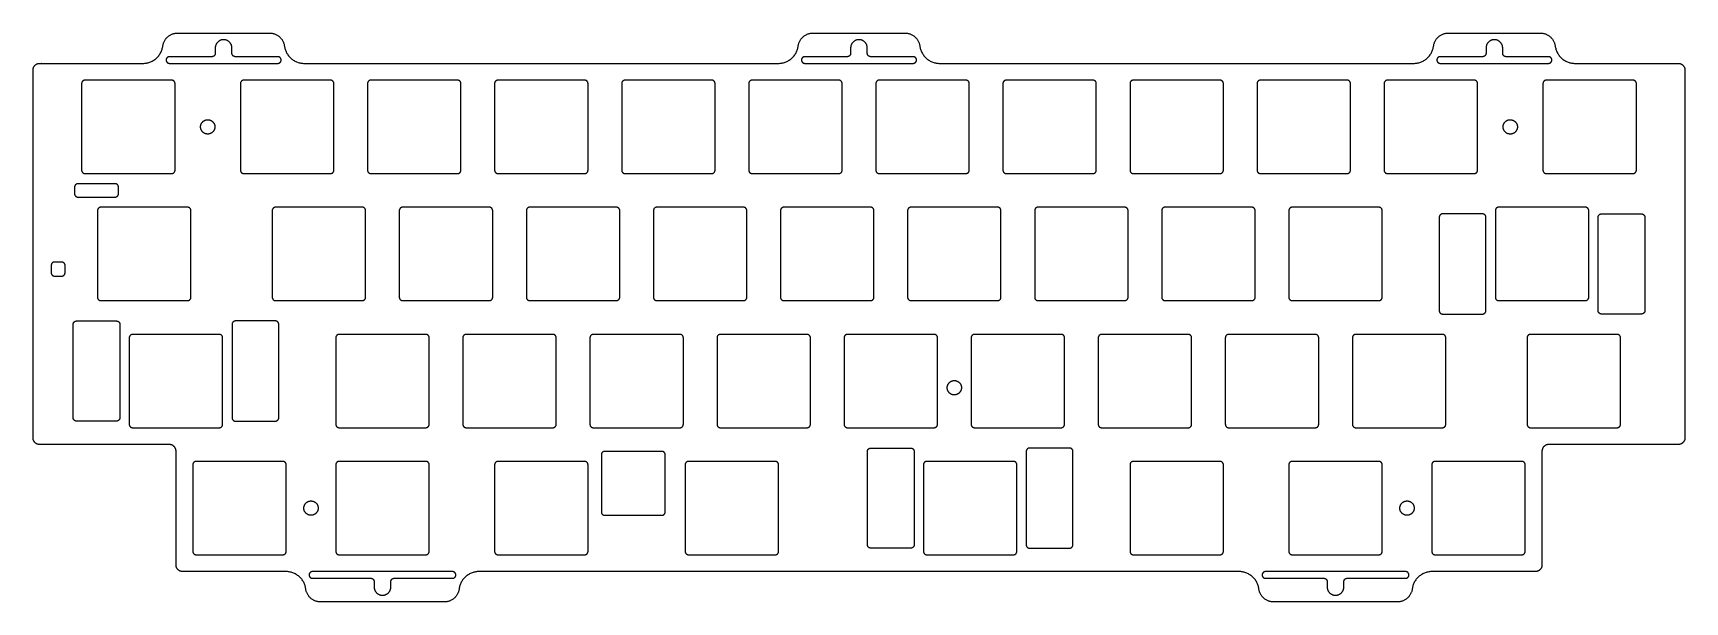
# Model space of a CAD drawing. Header units: millimetres. Extents: x -3282 to -3034, y 250 to 336.
import ezdxf

# ---------------------------------------------------------------- set-up
doc = ezdxf.new("R2010")
doc.units = ezdxf.units.MM
doc.layers.add('默认', color=7, linetype='Continuous', true_color=0xffffff)

msp = doc.modelspace()

# ---------------------------------------------------------------- linework, layer by layer
at = {"layer": '默认'}
for p, q in [((-3275.82, 312.41), (-3275.82, 311.41)), ((-3269.74, 312.91), (-3275.32, 312.91)), ((-3269.24, 311.41), (-3269.24, 312.41)), ((-3275.32, 310.91), (-3269.74, 310.91))]:
    msp.add_line(p, q, dxfattribs=at)
for points in [[(-3277.74, 301.17), (-3278.28, 301.17), (-3278.83, 301.17)], [(-3278.83, 299.07), (-3278.28, 299.07), (-3277.74, 299.07)], [(-3187.78, 272.79), (-3196.35, 272.79)], [(-3198.85, 257.79), (-3198.85, 270.79)], [(-3196.85, 272.29), (-3196.85, 263.71)], [(-3187.28, 263.71), (-3187.28, 272.29)], [(-3170.28, 257.79), (-3170.28, 270.79)], [(-3196.35, 263.21), (-3187.78, 263.21)]]:
    msp.add_lwpolyline(points, dxfattribs=at)
for points, weights in [([(-3262.59, 333.56), (-3262.33, 335.51), (-3260.36, 335.51)], [1, 0.752772652709, 1]), ([(-3246.59, 335.51), (-3244.63, 335.51), (-3244.36, 333.56)], [1, 0.752772652709, 1]), ([(-3167.34, 333.56), (-3167.08, 335.51), (-3165.11, 335.51)], [1, 0.752772652709, 1]), ([(-3151.34, 335.51), (-3149.38, 335.51), (-3149.11, 333.56)], [1, 0.752772652709, 1]), ([(-3072.09, 333.56), (-3071.83, 335.51), (-3069.86, 335.51)], [1, 0.752772652709, 1]), ([(-3056.09, 335.51), (-3054.13, 335.51), (-3053.86, 333.56)], [1, 0.752772652709, 1]), ([(-3265.56, 330.96), (-3262.94, 330.96), (-3262.59, 333.56)], [1, 0.752772652709, 1]), ([(-3254.73, 332.46), (-3254.73, 331.96), (-3255.23, 331.96)], [1, 0.707106781187, 1]), ([(-3251.73, 331.96), (-3252.23, 331.96), (-3252.23, 332.46)], [1, 0.707106781187, 1]), ([(-3244.36, 333.56), (-3244.01, 330.96), (-3241.39, 330.96)], [1, 0.752772652709, 1]), ([(-3170.31, 330.96), (-3167.69, 330.96), (-3167.34, 333.56)], [1, 0.752772652709, 1]), ([(-3159.48, 332.46), (-3159.48, 331.96), (-3159.98, 331.96)], [1, 0.707106781187, 1]), ([(-3156.48, 331.96), (-3156.98, 331.96), (-3156.98, 332.46)], [1, 0.707106781187, 1]), ([(-3149.11, 333.56), (-3148.76, 330.96), (-3146.14, 330.96)], [1, 0.752772652709, 1]), ([(-3075.06, 330.96), (-3072.44, 330.96), (-3072.09, 333.56)], [1, 0.752772652709, 1]), ([(-3064.23, 332.46), (-3064.23, 331.96), (-3064.73, 331.96)], [1, 0.707106781186, 1]), ([(-3061.23, 331.96), (-3061.73, 331.96), (-3061.73, 332.46)], [1, 0.707106781187, 1]), ([(-3053.86, 333.56), (-3053.51, 330.96), (-3050.89, 330.96)], [1, 0.752772652709, 1]), ([(-3282.05, 329.96), (-3282.05, 330.96), (-3281.05, 330.96)], [1, 0.707106781187, 1]), ([(-3035.41, 330.96), (-3034.41, 330.96), (-3034.41, 329.96)], [1, 0.707106781187, 1]), ([(-3274.26, 328.44), (-3274.76, 328.44), (-3274.76, 327.94)], [1, 0.707106781186, 1]), ([(-3260.76, 327.94), (-3260.76, 328.44), (-3261.26, 328.44)], [1, 0.707106781187, 1]), ([(-3250.45, 328.44), (-3250.95, 328.44), (-3250.95, 327.94)], [1, 0.707106781187, 1]), ([(-3236.95, 327.94), (-3236.95, 328.44), (-3237.45, 328.44)], [1, 0.707106781186, 1]), ([(-3231.4, 328.44), (-3231.9, 328.44), (-3231.9, 327.94)], [1, 0.707106781187, 1]), ([(-3217.9, 327.94), (-3217.9, 328.44), (-3218.4, 328.44)], [1, 0.707106781186, 1]), ([(-3212.35, 328.44), (-3212.85, 328.44), (-3212.85, 327.94)], [1, 0.707106781186, 1]), ([(-3198.85, 327.94), (-3198.85, 328.44), (-3199.35, 328.44)], [1, 0.707106781187, 1]), ([(-3193.3, 328.44), (-3193.8, 328.44), (-3193.8, 327.94)], [1, 0.707106781187, 1]), ([(-3179.8, 327.94), (-3179.8, 328.44), (-3180.3, 328.44)], [1, 0.707106781186, 1]), ([(-3174.25, 328.44), (-3174.75, 328.44), (-3174.75, 327.94)], [1, 0.707106781186, 1]), ([(-3160.75, 327.94), (-3160.75, 328.44), (-3161.25, 328.44)], [1, 0.707106781187, 1]), ([(-3155.2, 328.44), (-3155.7, 328.44), (-3155.7, 327.94)], [1, 0.707106781186, 1]), ([(-3141.7, 327.94), (-3141.7, 328.44), (-3142.2, 328.44)], [1, 0.707106781186, 1]), ([(-3136.15, 328.44), (-3136.65, 328.44), (-3136.65, 327.94)], [1, 0.707106781187, 1]), ([(-3122.65, 327.94), (-3122.65, 328.44), (-3123.15, 328.44)], [1, 0.707106781187, 1]), ([(-3117.1, 328.44), (-3117.6, 328.44), (-3117.6, 327.94)], [1, 0.707106781186, 1]), ([(-3103.6, 327.94), (-3103.6, 328.44), (-3104.1, 328.44)], [1, 0.707106781186, 1]), ([(-3098.05, 328.44), (-3098.55, 328.44), (-3098.55, 327.94)], [1, 0.707106781186, 1]), ([(-3084.55, 327.94), (-3084.55, 328.44), (-3085.05, 328.44)], [1, 0.707106781186, 1]), ([(-3079, 328.44), (-3079.5, 328.44), (-3079.5, 327.94)], [1, 0.707106781186, 1]), ([(-3065.5, 327.94), (-3065.5, 328.44), (-3066, 328.44)], [1, 0.707106781186, 1]), ([(-3055.19, 328.44), (-3055.69, 328.44), (-3055.69, 327.94)], [1, 0.707106781186, 1]), ([(-3041.69, 327.94), (-3041.69, 328.44), (-3042.19, 328.44)], [1, 0.707106781186, 1]), ([(-3274.76, 314.94), (-3274.76, 314.44), (-3274.26, 314.44)], [1, 0.707106781186, 1]), ([(-3261.26, 314.44), (-3260.76, 314.44), (-3260.76, 314.94)], [1, 0.707106781187, 1]), ([(-3250.95, 314.94), (-3250.95, 314.44), (-3250.45, 314.44)], [1, 0.707106781187, 1]), ([(-3237.45, 314.44), (-3236.95, 314.44), (-3236.95, 314.94)], [1, 0.707106781187, 1]), ([(-3231.9, 314.94), (-3231.9, 314.44), (-3231.4, 314.44)], [1, 0.707106781186, 1]), ([(-3218.4, 314.44), (-3217.9, 314.44), (-3217.9, 314.94)], [1, 0.707106781187, 1]), ([(-3212.85, 314.94), (-3212.85, 314.44), (-3212.35, 314.44)], [1, 0.707106781187, 1]), ([(-3199.35, 314.44), (-3198.85, 314.44), (-3198.85, 314.94)], [1, 0.707106781186, 1]), ([(-3193.8, 314.94), (-3193.8, 314.44), (-3193.3, 314.44)], [1, 0.707106781186, 1]), ([(-3180.3, 314.44), (-3179.8, 314.44), (-3179.8, 314.94)], [1, 0.707106781187, 1]), ([(-3174.75, 314.94), (-3174.75, 314.44), (-3174.25, 314.44)], [1, 0.707106781187, 1]), ([(-3161.25, 314.44), (-3160.75, 314.44), (-3160.75, 314.94)], [1, 0.707106781187, 1]), ([(-3155.7, 314.94), (-3155.7, 314.44), (-3155.2, 314.44)], [1, 0.707106781186, 1]), ([(-3142.2, 314.44), (-3141.7, 314.44), (-3141.7, 314.94)], [1, 0.707106781186, 1]), ([(-3136.65, 314.94), (-3136.65, 314.44), (-3136.15, 314.44)], [1, 0.707106781187, 1]), ([(-3123.15, 314.44), (-3122.65, 314.44), (-3122.65, 314.94)], [1, 0.707106781187, 1]), ([(-3117.6, 314.94), (-3117.6, 314.44), (-3117.1, 314.44)], [1, 0.707106781186, 1]), ([(-3104.1, 314.44), (-3103.6, 314.44), (-3103.6, 314.94)], [1, 0.707106781187, 1]), ([(-3098.55, 314.94), (-3098.55, 314.44), (-3098.05, 314.44)], [1, 0.707106781186, 1]), ([(-3085.05, 314.44), (-3084.55, 314.44), (-3084.55, 314.94)], [1, 0.707106781186, 1]), ([(-3079.5, 314.94), (-3079.5, 314.44), (-3079, 314.44)], [1, 0.707106781187, 1]), ([(-3066, 314.44), (-3065.5, 314.44), (-3065.5, 314.94)], [1, 0.707106781186, 1]), ([(-3055.69, 314.94), (-3055.69, 314.44), (-3055.19, 314.44)], [1, 0.707106781187, 1]), ([(-3042.19, 314.44), (-3041.69, 314.44), (-3041.69, 314.94)], [1, 0.707106781186, 1]), ([(-3275.32, 312.91), (-3275.82, 312.91), (-3275.82, 312.41)], [1, 0.707106781187, 1]), ([(-3269.24, 312.41), (-3269.24, 312.91), (-3269.74, 312.91)], [1, 0.707106781187, 1]), ([(-3275.82, 311.41), (-3275.82, 310.91), (-3275.32, 310.91)], [1, 0.707106781187, 1]), ([(-3269.74, 310.91), (-3269.24, 310.91), (-3269.24, 311.41)], [1, 0.707106781186, 1]), ([(-3271.88, 309.39), (-3272.38, 309.39), (-3272.38, 308.89)], [1, 0.707106781186, 1]), ([(-3258.38, 308.89), (-3258.38, 309.39), (-3258.88, 309.39)], [1, 0.707106781187, 1]), ([(-3245.69, 309.39), (-3246.19, 309.39), (-3246.19, 308.89)], [1, 0.707106781186, 1]), ([(-3232.19, 308.89), (-3232.19, 309.39), (-3232.69, 309.39)], [1, 0.707106781187, 1]), ([(-3226.64, 309.39), (-3227.14, 309.39), (-3227.14, 308.89)], [1, 0.707106781187, 1]), ([(-3213.14, 308.89), (-3213.14, 309.39), (-3213.64, 309.39)], [1, 0.707106781187, 1]), ([(-3207.59, 309.39), (-3208.09, 309.39), (-3208.09, 308.89)], [1, 0.707106781187, 1]), ([(-3194.09, 308.89), (-3194.09, 309.39), (-3194.59, 309.39)], [1, 0.707106781187, 1]), ([(-3188.54, 309.39), (-3189.04, 309.39), (-3189.04, 308.89)], [1, 0.707106781186, 1]), ([(-3175.04, 308.89), (-3175.04, 309.39), (-3175.54, 309.39)], [1, 0.707106781187, 1]), ([(-3169.49, 309.39), (-3169.99, 309.39), (-3169.99, 308.89)], [1, 0.707106781186, 1]), ([(-3155.99, 308.89), (-3155.99, 309.39), (-3156.49, 309.39)], [1, 0.707106781186, 1]), ([(-3150.44, 309.39), (-3150.94, 309.39), (-3150.94, 308.89)], [1, 0.707106781186, 1]), ([(-3136.94, 308.89), (-3136.94, 309.39), (-3137.44, 309.39)], [1, 0.707106781187, 1]), ([(-3131.39, 309.39), (-3131.89, 309.39), (-3131.89, 308.89)], [1, 0.707106781186, 1]), ([(-3117.89, 308.89), (-3117.89, 309.39), (-3118.39, 309.39)], [1, 0.707106781188, 1]), ([(-3112.34, 309.39), (-3112.84, 309.39), (-3112.84, 308.89)], [1, 0.707106781187, 1]), ([(-3098.84, 308.89), (-3098.84, 309.39), (-3099.34, 309.39)], [1, 0.707106781187, 1]), ([(-3093.29, 309.39), (-3093.79, 309.39), (-3093.79, 308.89)], [1, 0.707106781186, 1]), ([(-3079.79, 308.89), (-3079.79, 309.39), (-3080.29, 309.39)], [1, 0.707106781187, 1]), ([(-3070.74, 308.39), (-3071.24, 308.39), (-3071.24, 307.89)], [1, 0.707106781187, 1]), ([(-3064.24, 307.9), (-3064.25, 308.4), (-3064.75, 308.39)], [1, 0.707106781187, 1]), ([(-3062.33, 309.39), (-3062.83, 309.39), (-3062.83, 308.89)], [1, 0.707106781186, 1]), ([(-3048.83, 308.89), (-3048.83, 309.39), (-3049.33, 309.39)], [1, 0.707106781187, 1]), ([(-3047.42, 307.9), (-3047.42, 308.4), (-3046.92, 308.39)], [1, 0.707106781187, 1]), ([(-3040.92, 308.39), (-3040.42, 308.39), (-3040.42, 307.89)], [1, 0.707106781187, 1]), ([(-3278.83, 301.17), (-3279.33, 301.17), (-3279.33, 300.67)], [1, 0.707106781187, 1]), ([(-3277.24, 300.67), (-3277.24, 301.17), (-3277.74, 301.17)], [1, 0.707106781187, 1]), ([(-3279.33, 299.57), (-3279.33, 299.07), (-3278.83, 299.07)], [1, 0.707106781187, 1]), ([(-3277.74, 299.07), (-3277.24, 299.07), (-3277.24, 299.57)], [1, 0.707106781187, 1]), ([(-3272.38, 295.89), (-3272.38, 295.39), (-3271.88, 295.39)], [1, 0.707106781186, 1]), ([(-3258.88, 295.39), (-3258.38, 295.39), (-3258.38, 295.89)], [1, 0.707106781187, 1]), ([(-3246.19, 295.89), (-3246.19, 295.39), (-3245.69, 295.39)], [1, 0.707106781186, 1]), ([(-3232.69, 295.39), (-3232.19, 295.39), (-3232.19, 295.89)], [1, 0.707106781187, 1]), ([(-3227.14, 295.89), (-3227.14, 295.39), (-3226.64, 295.39)], [1, 0.707106781186, 1]), ([(-3213.64, 295.39), (-3213.14, 295.39), (-3213.14, 295.89)], [1, 0.707106781187, 1]), ([(-3208.09, 295.89), (-3208.09, 295.39), (-3207.59, 295.39)], [1, 0.707106781187, 1]), ([(-3194.59, 295.39), (-3194.09, 295.39), (-3194.09, 295.89)], [1, 0.707106781186, 1]), ([(-3189.04, 295.89), (-3189.04, 295.39), (-3188.54, 295.39)], [1, 0.707106781186, 1]), ([(-3175.54, 295.39), (-3175.04, 295.39), (-3175.04, 295.89)], [1, 0.707106781187, 1]), ([(-3169.99, 295.89), (-3169.99, 295.39), (-3169.49, 295.39)], [1, 0.707106781186, 1]), ([(-3156.49, 295.39), (-3155.99, 295.39), (-3155.99, 295.89)], [1, 0.707106781185, 1]), ([(-3150.94, 295.89), (-3150.94, 295.39), (-3150.44, 295.39)], [1, 0.707106781186, 1]), ([(-3137.44, 295.39), (-3136.94, 295.39), (-3136.94, 295.89)], [1, 0.707106781186, 1]), ([(-3131.89, 295.89), (-3131.89, 295.39), (-3131.39, 295.39)], [1, 0.707106781187, 1]), ([(-3118.39, 295.39), (-3117.89, 295.39), (-3117.89, 295.89)], [1, 0.707106781188, 1]), ([(-3112.84, 295.89), (-3112.84, 295.39), (-3112.34, 295.39)], [1, 0.707106781185, 1]), ([(-3099.34, 295.39), (-3098.84, 295.39), (-3098.84, 295.89)], [1, 0.707106781187, 1]), ([(-3093.79, 295.89), (-3093.79, 295.39), (-3093.29, 295.39)], [1, 0.707106781186, 1]), ([(-3080.29, 295.39), (-3079.79, 295.39), (-3079.79, 295.89)], [1, 0.707106781187, 1]), ([(-3062.83, 295.89), (-3062.83, 295.39), (-3062.33, 295.39)], [1, 0.707106781186, 1]), ([(-3049.33, 295.39), (-3048.83, 295.39), (-3048.83, 295.89)], [1, 0.707106781187, 1]), ([(-3269.53, 292.34), (-3269.03, 292.34), (-3269.03, 291.84)], [1, 0.707106781187, 1]), ([(-3251.71, 292.34), (-3252.21, 292.34), (-3252.21, 291.84)], [1, 0.707106781187, 1]), ([(-3064.74, 293.38), (-3064.24, 293.38), (-3064.24, 293.88)], [1, 0.707106781187, 1]), ([(-3046.92, 293.38), (-3047.42, 293.38), (-3047.42, 293.88)], [1, 0.707106781187, 1]), ([(-3267.12, 290.33), (-3267.62, 290.33), (-3267.62, 289.83)], [1, 0.707106781187, 1]), ([(-3253.62, 289.83), (-3253.62, 290.33), (-3254.12, 290.33)], [1, 0.707106781186, 1]), ([(-3236.16, 290.33), (-3236.66, 290.33), (-3236.66, 289.83)], [1, 0.707106781187, 1]), ([(-3222.66, 289.83), (-3222.66, 290.33), (-3223.16, 290.33)], [1, 0.707106781186, 1]), ([(-3217.11, 290.33), (-3217.61, 290.33), (-3217.61, 289.83)], [1, 0.707106781187, 1]), ([(-3203.61, 289.83), (-3203.61, 290.33), (-3204.11, 290.33)], [1, 0.707106781187, 1]), ([(-3198.06, 290.33), (-3198.56, 290.33), (-3198.56, 289.83)], [1, 0.707106781187, 1]), ([(-3184.56, 289.83), (-3184.56, 290.33), (-3185.06, 290.33)], [1, 0.707106781188, 1]), ([(-3179.01, 290.33), (-3179.51, 290.33), (-3179.51, 289.83)], [1, 0.707106781186, 1]), ([(-3165.51, 289.83), (-3165.51, 290.33), (-3166.01, 290.33)], [1, 0.707106781187, 1]), ([(-3159.96, 290.33), (-3160.46, 290.33), (-3160.46, 289.83)], [1, 0.707106781187, 1]), ([(-3146.46, 289.83), (-3146.46, 290.33), (-3146.96, 290.33)], [1, 0.707106781187, 1]), ([(-3140.91, 290.33), (-3141.41, 290.33), (-3141.41, 289.83)], [1, 0.707106781186, 1]), ([(-3127.41, 289.83), (-3127.41, 290.33), (-3127.91, 290.33)], [1, 0.707106781187, 1]), ([(-3121.86, 290.33), (-3122.36, 290.33), (-3122.36, 289.83)], [1, 0.707106781186, 1]), ([(-3108.36, 289.83), (-3108.36, 290.33), (-3108.86, 290.33)], [1, 0.707106781188, 1]), ([(-3102.81, 290.33), (-3103.31, 290.33), (-3103.31, 289.83)], [1, 0.707106781187, 1]), ([(-3089.31, 289.83), (-3089.31, 290.33), (-3089.81, 290.33)], [1, 0.707106781186, 1]), ([(-3083.76, 290.33), (-3084.26, 290.33), (-3084.26, 289.83)], [1, 0.707106781186, 1]), ([(-3070.26, 289.83), (-3070.26, 290.33), (-3070.76, 290.33)], [1, 0.707106781186, 1]), ([(-3057.57, 290.33), (-3058.07, 290.33), (-3058.07, 289.83)], [1, 0.707106781186, 1]), ([(-3044.07, 289.83), (-3044.07, 290.33), (-3044.57, 290.33)], [1, 0.707106781186, 1]), ([(-3275.53, 277.33), (-3276.03, 277.33), (-3276.03, 277.83)], [1, 0.707106781187, 1]), ([(-3269.03, 277.83), (-3269.04, 277.33), (-3269.54, 277.33)], [1, 0.707106781187, 1]), ([(-3252.21, 277.83), (-3252.21, 277.33), (-3251.71, 277.33)], [1, 0.707106781187, 1]), ([(-3245.71, 277.33), (-3245.21, 277.33), (-3245.21, 277.83)], [1, 0.707106781187, 1]), ([(-3267.62, 276.84), (-3267.62, 276.34), (-3267.12, 276.34)], [1, 0.707106781187, 1]), ([(-3254.12, 276.34), (-3253.62, 276.34), (-3253.62, 276.84)], [1, 0.707106781186, 1]), ([(-3236.66, 276.84), (-3236.66, 276.34), (-3236.16, 276.34)], [1, 0.707106781186, 1]), ([(-3223.16, 276.34), (-3222.66, 276.34), (-3222.66, 276.84)], [1, 0.707106781186, 1]), ([(-3217.61, 276.84), (-3217.61, 276.34), (-3217.11, 276.34)], [1, 0.707106781186, 1]), ([(-3204.11, 276.34), (-3203.61, 276.34), (-3203.61, 276.84)], [1, 0.707106781186, 1]), ([(-3198.56, 276.84), (-3198.56, 276.34), (-3198.06, 276.34)], [1, 0.707106781186, 1]), ([(-3185.06, 276.34), (-3184.56, 276.34), (-3184.56, 276.84)], [1, 0.707106781186, 1]), ([(-3179.51, 276.84), (-3179.51, 276.34), (-3179.01, 276.34)], [1, 0.707106781186, 1]), ([(-3166.01, 276.34), (-3165.51, 276.34), (-3165.51, 276.84)], [1, 0.707106781186, 1]), ([(-3160.46, 276.84), (-3160.46, 276.34), (-3159.96, 276.34)], [1, 0.707106781186, 1]), ([(-3146.96, 276.34), (-3146.46, 276.34), (-3146.46, 276.84)], [1, 0.707106781186, 1]), ([(-3141.41, 276.84), (-3141.41, 276.34), (-3140.91, 276.34)], [1, 0.707106781186, 1]), ([(-3127.91, 276.34), (-3127.41, 276.34), (-3127.41, 276.84)], [1, 0.707106781186, 1]), ([(-3122.36, 276.84), (-3122.36, 276.34), (-3121.86, 276.34)], [1, 0.707106781185, 1]), ([(-3108.86, 276.34), (-3108.36, 276.34), (-3108.36, 276.84)], [1, 0.707106781186, 1]), ([(-3103.31, 276.84), (-3103.31, 276.34), (-3102.81, 276.34)], [1, 0.707106781186, 1]), ([(-3089.81, 276.34), (-3089.31, 276.34), (-3089.31, 276.84)], [1, 0.707106781186, 1]), ([(-3084.26, 276.84), (-3084.26, 276.34), (-3083.76, 276.34)], [1, 0.707106781186, 1]), ([(-3070.76, 276.34), (-3070.26, 276.34), (-3070.26, 276.84)], [1, 0.707106781186, 1]), ([(-3058.07, 276.84), (-3058.07, 276.34), (-3057.57, 276.34)], [1, 0.707106781186, 1]), ([(-3044.57, 276.34), (-3044.07, 276.34), (-3044.07, 276.84)], [1, 0.707106781186, 1]), ([(-3281.05, 273.82), (-3282.05, 273.82), (-3282.05, 274.82)], [1, 0.707106781187, 1]), ([(-3260.61, 272.82), (-3260.61, 273.82), (-3261.61, 273.82)], [1, 0.707106781187, 1]), ([(-3196.35, 272.79), (-3196.85, 272.79), (-3196.85, 272.29)], [1, 0.707106781187, 1]), ([(-3187.28, 272.29), (-3187.28, 272.79), (-3187.78, 272.79)], [1, 0.707106781187, 1]), ([(-3156.96, 272.79), (-3156.96, 273.29), (-3156.46, 273.29)], [1, 0.707106781187, 1]), ([(-3126.16, 272.79), (-3126.16, 273.29), (-3126.66, 273.29)], [1, 0.707106781187, 1]), ([(-3054.84, 273.82), (-3055.84, 273.82), (-3055.84, 272.82)], [1, 0.707106781187, 1]), ([(-3034.41, 274.82), (-3034.41, 273.82), (-3035.41, 273.82)], [1, 0.707106781187, 1]), ([(-3257.59, 271.29), (-3258.09, 271.29), (-3258.09, 270.79)], [1, 0.707106781186, 1]), ([(-3244.09, 270.79), (-3244.09, 271.29), (-3244.59, 271.29)], [1, 0.707106781187, 1]), ([(-3236.16, 271.29), (-3236.66, 271.29), (-3236.66, 270.79)], [1, 0.707106781186, 1]), ([(-3222.66, 270.79), (-3222.66, 271.29), (-3223.16, 271.29)], [1, 0.707106781187, 1]), ([(-3212.35, 271.29), (-3212.85, 271.29), (-3212.85, 270.79)], [1, 0.707106781186, 1]), ([(-3198.85, 270.79), (-3198.85, 271.29), (-3199.35, 271.29)], [1, 0.707106781187, 1]), ([(-3183.78, 271.29), (-3184.28, 271.29), (-3184.28, 270.79)], [1, 0.707106781186, 1]), ([(-3170.28, 270.79), (-3170.28, 271.29), (-3170.78, 271.29)], [1, 0.707106781187, 1]), ([(-3148.06, 271.29), (-3148.56, 271.29), (-3148.56, 270.79)], [1, 0.707106781186, 1]), ([(-3134.56, 270.79), (-3134.56, 271.29), (-3135.06, 271.29)], [1, 0.707106781187, 1]), ([(-3117.1, 271.29), (-3117.6, 271.29), (-3117.6, 270.79)], [1, 0.707106781186, 1]), ([(-3103.6, 270.79), (-3103.6, 271.29), (-3104.1, 271.29)], [1, 0.707106781187, 1]), ([(-3093.29, 271.29), (-3093.79, 271.29), (-3093.79, 270.79)], [1, 0.707106781186, 1]), ([(-3079.79, 270.79), (-3079.79, 271.29), (-3080.29, 271.29)], [1, 0.707106781187, 1]), ([(-3071.86, 271.29), (-3072.36, 271.29), (-3072.36, 270.79)], [1, 0.707106781186, 1]), ([(-3058.36, 270.79), (-3058.36, 271.29), (-3058.86, 271.29)], [1, 0.707106781187, 1]), ([(-3196.85, 263.71), (-3196.85, 263.21), (-3196.35, 263.21)], [1, 0.707106781187, 1]), ([(-3187.78, 263.21), (-3187.28, 263.21), (-3187.28, 263.71)], [1, 0.707106781187, 1]), ([(-3258.09, 257.79), (-3258.09, 257.29), (-3257.59, 257.29)], [1, 0.707106781186, 1]), ([(-3244.59, 257.29), (-3244.09, 257.29), (-3244.09, 257.79)], [1, 0.707106781187, 1]), ([(-3236.66, 257.79), (-3236.66, 257.29), (-3236.16, 257.29)], [1, 0.707106781186, 1]), ([(-3223.16, 257.29), (-3222.66, 257.29), (-3222.66, 257.79)], [1, 0.707106781187, 1]), ([(-3212.85, 257.79), (-3212.85, 257.29), (-3212.35, 257.29)], [1, 0.707106781186, 1]), ([(-3199.35, 257.29), (-3198.85, 257.29), (-3198.85, 257.79)], [1, 0.707106781187, 1]), ([(-3184.28, 257.79), (-3184.28, 257.29), (-3183.78, 257.29)], [1, 0.707106781186, 1]), ([(-3170.78, 257.29), (-3170.28, 257.29), (-3170.28, 257.79)], [1, 0.707106781187, 1]), ([(-3156.46, 258.28), (-3156.96, 258.28), (-3156.96, 258.78)], [1, 0.707106781187, 1]), ([(-3149.96, 258.78), (-3149.96, 258.28), (-3150.46, 258.28)], [1, 0.707106781187, 1]), ([(-3148.56, 257.79), (-3148.56, 257.29), (-3148.06, 257.29)], [1, 0.707106781186, 1]), ([(-3135.06, 257.29), (-3134.56, 257.29), (-3134.56, 257.79)], [1, 0.707106781187, 1]), ([(-3133.16, 258.78), (-3133.16, 258.28), (-3132.66, 258.28)], [1, 0.707106781187, 1]), ([(-3126.66, 258.28), (-3126.16, 258.28), (-3126.16, 258.78)], [1, 0.707106781187, 1]), ([(-3117.6, 257.79), (-3117.6, 257.29), (-3117.1, 257.29)], [1, 0.707106781186, 1]), ([(-3104.1, 257.29), (-3103.6, 257.29), (-3103.6, 257.79)], [1, 0.707106781187, 1]), ([(-3093.79, 257.79), (-3093.79, 257.29), (-3093.29, 257.29)], [1, 0.707106781186, 1]), ([(-3080.29, 257.29), (-3079.79, 257.29), (-3079.79, 257.79)], [1, 0.707106781187, 1]), ([(-3072.36, 257.79), (-3072.36, 257.29), (-3071.86, 257.29)], [1, 0.707106781186, 1]), ([(-3058.86, 257.29), (-3058.36, 257.29), (-3058.36, 257.79)], [1, 0.707106781187, 1]), ([(-3259.61, 254.77), (-3260.61, 254.77), (-3260.61, 255.77)], [1, 0.707106781187, 1]), ([(-3055.84, 255.77), (-3055.84, 254.77), (-3056.84, 254.77)], [1, 0.707106781187, 1]), ([(-3241.16, 252.17), (-3241.51, 254.77), (-3244.13, 254.77)], [1, 0.752772652709, 1]), ([(-3231.41, 253.77), (-3230.91, 253.77), (-3230.91, 253.27)], [1, 0.707106781187, 1]), ([(-3228.41, 253.27), (-3228.41, 253.77), (-3227.91, 253.77)], [1, 0.707106781187, 1]), ([(-3215.2, 254.77), (-3217.82, 254.77), (-3218.17, 252.17)], [1, 0.752772652709, 1]), ([(-3098.28, 252.17), (-3098.63, 254.77), (-3101.26, 254.77)], [1, 0.752772652709, 1]), ([(-3088.54, 253.77), (-3088.04, 253.77), (-3088.04, 253.27)], [1, 0.707106781187, 1]), ([(-3085.54, 253.27), (-3085.54, 253.77), (-3085.04, 253.77)], [1, 0.707106781187, 1]), ([(-3072.32, 254.77), (-3074.94, 254.77), (-3075.29, 252.17)], [1, 0.752772652709, 1]), ([(-3238.93, 250.22), (-3240.9, 250.22), (-3241.16, 252.17)], [1, 0.752772652709, 1]), ([(-3218.17, 252.17), (-3218.43, 250.22), (-3220.4, 250.22)], [1, 0.752772652709, 1]), ([(-3096.05, 250.22), (-3098.02, 250.22), (-3098.28, 252.17)], [1, 0.752772652709, 1]), ([(-3075.29, 252.17), (-3075.56, 250.22), (-3077.52, 250.22)], [1, 0.752772652709, 1])]:
    msp.add_rational_spline(points, weights, degree=2, dxfattribs=at)
for points in [[(-3260.36, 335.51), (-3253.48, 335.51), (-3246.59, 335.51)], [(-3165.11, 335.51), (-3158.23, 335.51), (-3151.34, 335.51)], [(-3069.86, 335.51), (-3062.98, 335.51), (-3056.09, 335.51)], [(-3255.23, 331.96), (-3258.41, 331.96), (-3261.6, 331.96)], [(-3254.73, 333.26), (-3254.73, 332.86), (-3254.73, 332.46)], [(-3252.23, 332.46), (-3252.23, 332.86), (-3252.23, 333.26)], [(-3245.35, 331.96), (-3248.54, 331.96), (-3251.73, 331.96)], [(-3159.98, 331.96), (-3163.16, 331.96), (-3166.35, 331.96)], [(-3159.48, 333.26), (-3159.48, 332.86), (-3159.48, 332.46)], [(-3156.98, 332.46), (-3156.98, 332.86), (-3156.98, 333.26)], [(-3150.1, 331.96), (-3153.29, 331.96), (-3156.48, 331.96)], [(-3064.73, 331.96), (-3067.91, 331.96), (-3071.1, 331.96)], [(-3064.23, 333.26), (-3064.23, 332.86), (-3064.23, 332.46)], [(-3061.73, 332.46), (-3061.73, 332.86), (-3061.73, 333.26)], [(-3054.85, 331.96), (-3058.04, 331.96), (-3061.23, 331.96)], [(-3282.05, 274.82), (-3282.05, 302.39), (-3282.05, 329.96)], [(-3281.05, 330.96), (-3279.75, 330.96), (-3265.56, 330.96)], [(-3261.6, 330.96), (-3253.48, 330.96), (-3245.35, 330.96)], [(-3241.39, 330.96), (-3210.62, 330.96), (-3170.31, 330.96)], [(-3166.35, 330.96), (-3158.23, 330.96), (-3150.1, 330.96)], [(-3146.14, 330.96), (-3105.88, 330.96), (-3075.06, 330.96)], [(-3071.1, 330.96), (-3062.98, 330.96), (-3054.85, 330.96)], [(-3050.89, 330.96), (-3041.7, 330.96), (-3035.41, 330.96)], [(-3034.41, 329.96), (-3034.41, 302.39), (-3034.41, 274.82)], [(-3274.76, 327.94), (-3274.76, 321.44), (-3274.76, 314.94)], [(-3261.26, 328.44), (-3267.76, 328.44), (-3274.26, 328.44)], [(-3260.76, 314.94), (-3260.76, 321.44), (-3260.76, 327.94)], [(-3250.95, 327.94), (-3250.95, 321.44), (-3250.95, 314.94)], [(-3237.45, 328.44), (-3243.95, 328.44), (-3250.45, 328.44)], [(-3236.95, 314.94), (-3236.95, 321.44), (-3236.95, 327.94)], [(-3231.9, 327.94), (-3231.9, 321.44), (-3231.9, 314.94)], [(-3218.4, 328.44), (-3224.9, 328.44), (-3231.4, 328.44)], [(-3217.9, 314.94), (-3217.9, 321.44), (-3217.9, 327.94)], [(-3212.85, 327.94), (-3212.85, 321.44), (-3212.85, 314.94)], [(-3199.35, 328.44), (-3205.85, 328.44), (-3212.35, 328.44)], [(-3198.85, 314.94), (-3198.85, 321.44), (-3198.85, 327.94)], [(-3193.8, 327.94), (-3193.8, 321.44), (-3193.8, 314.94)], [(-3180.3, 328.44), (-3186.8, 328.44), (-3193.3, 328.44)], [(-3179.8, 314.94), (-3179.8, 321.44), (-3179.8, 327.94)], [(-3174.75, 327.94), (-3174.75, 321.44), (-3174.75, 314.94)], [(-3161.25, 328.44), (-3167.75, 328.44), (-3174.25, 328.44)], [(-3160.75, 314.94), (-3160.75, 321.44), (-3160.75, 327.94)], [(-3155.7, 327.94), (-3155.7, 321.44), (-3155.7, 314.94)], [(-3142.2, 328.44), (-3148.7, 328.44), (-3155.2, 328.44)], [(-3141.7, 314.94), (-3141.7, 321.44), (-3141.7, 327.94)], [(-3136.65, 327.94), (-3136.65, 321.44), (-3136.65, 314.94)], [(-3123.15, 328.44), (-3129.65, 328.44), (-3136.15, 328.44)], [(-3122.65, 314.94), (-3122.65, 321.44), (-3122.65, 327.94)], [(-3117.6, 327.94), (-3117.6, 321.44), (-3117.6, 314.94)], [(-3104.1, 328.44), (-3110.6, 328.44), (-3117.1, 328.44)], [(-3103.6, 314.94), (-3103.6, 321.44), (-3103.6, 327.94)], [(-3098.55, 327.94), (-3098.55, 321.44), (-3098.55, 314.94)], [(-3085.05, 328.44), (-3091.55, 328.44), (-3098.05, 328.44)], [(-3084.55, 314.94), (-3084.55, 321.44), (-3084.55, 327.94)], [(-3079.5, 327.94), (-3079.5, 321.44), (-3079.5, 314.94)], [(-3066, 328.44), (-3072.5, 328.44), (-3079, 328.44)], [(-3065.5, 314.94), (-3065.5, 321.44), (-3065.5, 327.94)], [(-3055.69, 327.94), (-3055.69, 321.44), (-3055.69, 314.94)], [(-3042.19, 328.44), (-3048.69, 328.44), (-3055.19, 328.44)], [(-3041.69, 314.94), (-3041.69, 321.44), (-3041.69, 327.94)], [(-3274.26, 314.44), (-3267.76, 314.44), (-3261.26, 314.44)], [(-3250.45, 314.44), (-3243.95, 314.44), (-3237.45, 314.44)], [(-3231.4, 314.44), (-3224.9, 314.44), (-3218.4, 314.44)], [(-3212.35, 314.44), (-3205.85, 314.44), (-3199.35, 314.44)], [(-3193.3, 314.44), (-3186.8, 314.44), (-3180.3, 314.44)], [(-3174.25, 314.44), (-3167.75, 314.44), (-3161.25, 314.44)], [(-3155.2, 314.44), (-3148.7, 314.44), (-3142.2, 314.44)], [(-3136.15, 314.44), (-3129.65, 314.44), (-3123.15, 314.44)], [(-3117.1, 314.44), (-3110.6, 314.44), (-3104.1, 314.44)], [(-3098.05, 314.44), (-3091.55, 314.44), (-3085.05, 314.44)], [(-3079, 314.44), (-3072.5, 314.44), (-3066, 314.44)], [(-3055.19, 314.44), (-3048.69, 314.44), (-3042.19, 314.44)], [(-3272.38, 308.89), (-3272.38, 302.39), (-3272.38, 295.89)], [(-3258.88, 309.39), (-3265.38, 309.39), (-3271.88, 309.39)], [(-3258.38, 295.89), (-3258.38, 302.39), (-3258.38, 308.89)], [(-3246.19, 308.89), (-3246.19, 302.39), (-3246.19, 295.89)], [(-3232.69, 309.39), (-3239.19, 309.39), (-3245.69, 309.39)], [(-3232.19, 295.89), (-3232.19, 302.39), (-3232.19, 308.89)], [(-3227.14, 308.89), (-3227.14, 302.39), (-3227.14, 295.89)], [(-3213.64, 309.39), (-3220.14, 309.39), (-3226.64, 309.39)], [(-3213.14, 295.89), (-3213.14, 302.39), (-3213.14, 308.89)], [(-3208.09, 308.89), (-3208.09, 302.39), (-3208.09, 295.89)], [(-3194.59, 309.39), (-3201.09, 309.39), (-3207.59, 309.39)], [(-3194.09, 295.89), (-3194.09, 302.39), (-3194.09, 308.89)], [(-3189.04, 308.89), (-3189.04, 302.39), (-3189.04, 295.89)], [(-3175.54, 309.39), (-3182.04, 309.39), (-3188.54, 309.39)], [(-3175.04, 295.89), (-3175.04, 302.39), (-3175.04, 308.89)], [(-3169.99, 308.89), (-3169.99, 302.39), (-3169.99, 295.89)], [(-3156.49, 309.39), (-3162.99, 309.39), (-3169.49, 309.39)], [(-3155.99, 295.89), (-3155.99, 302.39), (-3155.99, 308.89)], [(-3150.94, 308.89), (-3150.94, 302.39), (-3150.94, 295.89)], [(-3137.44, 309.39), (-3143.94, 309.39), (-3150.44, 309.39)], [(-3136.94, 295.89), (-3136.94, 302.39), (-3136.94, 308.89)], [(-3131.89, 308.89), (-3131.89, 302.39), (-3131.89, 295.89)], [(-3118.39, 309.39), (-3124.89, 309.39), (-3131.39, 309.39)], [(-3117.89, 295.89), (-3117.89, 302.39), (-3117.89, 308.89)], [(-3112.84, 308.89), (-3112.84, 302.39), (-3112.84, 295.89)], [(-3099.34, 309.39), (-3105.84, 309.39), (-3112.34, 309.39)], [(-3098.84, 295.89), (-3098.84, 302.39), (-3098.84, 308.89)], [(-3093.79, 308.89), (-3093.79, 302.39), (-3093.79, 295.89)], [(-3080.29, 309.39), (-3086.79, 309.39), (-3093.29, 309.39)], [(-3079.79, 295.89), (-3079.79, 302.39), (-3079.79, 308.89)], [(-3071.24, 307.89), (-3071.24, 300.9), (-3071.24, 293.91)], [(-3064.75, 308.39), (-3067.75, 308.39), (-3070.74, 308.39)], [(-3064.24, 293.88), (-3064.24, 300.89), (-3064.24, 307.9)], [(-3062.83, 308.89), (-3062.83, 302.39), (-3062.83, 295.89)], [(-3049.33, 309.39), (-3055.83, 309.39), (-3062.33, 309.39)], [(-3048.83, 295.89), (-3048.83, 302.39), (-3048.83, 308.89)], [(-3047.42, 293.88), (-3047.42, 300.89), (-3047.42, 307.9)], [(-3046.92, 308.39), (-3043.92, 308.39), (-3040.92, 308.39)], [(-3040.42, 307.89), (-3040.42, 300.9), (-3040.42, 293.91)], [(-3279.33, 300.67), (-3279.33, 300.12), (-3279.33, 299.57)], [(-3277.24, 299.57), (-3277.24, 300.12), (-3277.24, 300.67)], [(-3271.88, 295.39), (-3265.38, 295.39), (-3258.88, 295.39)], [(-3245.69, 295.39), (-3239.19, 295.39), (-3232.69, 295.39)], [(-3226.64, 295.39), (-3220.14, 295.39), (-3213.64, 295.39)], [(-3207.59, 295.39), (-3201.09, 295.39), (-3194.59, 295.39)], [(-3188.54, 295.39), (-3182.04, 295.39), (-3175.54, 295.39)], [(-3169.49, 295.39), (-3162.99, 295.39), (-3156.49, 295.39)], [(-3150.44, 295.39), (-3143.94, 295.39), (-3137.44, 295.39)], [(-3131.39, 295.39), (-3124.89, 295.39), (-3118.39, 295.39)], [(-3112.34, 295.39), (-3105.84, 295.39), (-3099.34, 295.39)], [(-3093.29, 295.39), (-3086.79, 295.39), (-3080.29, 295.39)], [(-3062.33, 295.39), (-3055.83, 295.39), (-3049.33, 295.39)], [(-3275.49, 292.34), (-3272.51, 292.34), (-3269.53, 292.34)], [(-3245.75, 292.34), (-3248.73, 292.34), (-3251.71, 292.34)], [(-3070.7, 293.38), (-3067.72, 293.38), (-3064.74, 293.38)], [(-3040.96, 293.38), (-3043.94, 293.38), (-3046.92, 293.38)], [(-3276.03, 277.83), (-3276.03, 284.82), (-3276.03, 291.81)], [(-3269.03, 291.84), (-3269.03, 284.83), (-3269.03, 277.83)], [(-3267.62, 289.83), (-3267.62, 283.34), (-3267.62, 276.84)], [(-3254.12, 290.33), (-3260.62, 290.33), (-3267.12, 290.33)], [(-3253.62, 276.84), (-3253.62, 283.34), (-3253.62, 289.83)], [(-3252.21, 291.84), (-3252.21, 284.83), (-3252.21, 277.83)], [(-3245.21, 277.83), (-3245.21, 284.82), (-3245.21, 291.81)], [(-3236.66, 289.83), (-3236.66, 283.34), (-3236.66, 276.84)], [(-3223.16, 290.33), (-3229.66, 290.33), (-3236.16, 290.33)], [(-3222.66, 276.84), (-3222.66, 283.34), (-3222.66, 289.83)], [(-3217.61, 289.83), (-3217.61, 283.34), (-3217.61, 276.84)], [(-3204.11, 290.33), (-3210.61, 290.33), (-3217.11, 290.33)], [(-3203.61, 276.84), (-3203.61, 283.34), (-3203.61, 289.83)], [(-3198.56, 289.83), (-3198.56, 283.34), (-3198.56, 276.84)], [(-3185.06, 290.33), (-3191.56, 290.33), (-3198.06, 290.33)], [(-3184.56, 276.84), (-3184.56, 283.34), (-3184.56, 289.83)], [(-3179.51, 289.83), (-3179.51, 283.34), (-3179.51, 276.84)], [(-3166.01, 290.33), (-3172.51, 290.33), (-3179.01, 290.33)], [(-3165.51, 276.84), (-3165.51, 283.34), (-3165.51, 289.83)], [(-3160.46, 289.83), (-3160.46, 283.34), (-3160.46, 276.84)], [(-3146.96, 290.33), (-3153.46, 290.33), (-3159.96, 290.33)], [(-3146.46, 276.84), (-3146.46, 283.34), (-3146.46, 289.83)], [(-3141.41, 289.83), (-3141.41, 283.34), (-3141.41, 276.84)], [(-3127.91, 290.33), (-3134.41, 290.33), (-3140.91, 290.33)], [(-3127.41, 276.84), (-3127.41, 283.34), (-3127.41, 289.83)], [(-3122.36, 289.83), (-3122.36, 283.34), (-3122.36, 276.84)], [(-3108.86, 290.33), (-3115.36, 290.33), (-3121.86, 290.33)], [(-3108.36, 276.84), (-3108.36, 283.34), (-3108.36, 289.83)], [(-3103.31, 289.83), (-3103.31, 283.34), (-3103.31, 276.84)], [(-3089.81, 290.33), (-3096.31, 290.33), (-3102.81, 290.33)], [(-3089.31, 276.84), (-3089.31, 283.34), (-3089.31, 289.83)], [(-3084.26, 289.83), (-3084.26, 283.34), (-3084.26, 276.84)], [(-3070.76, 290.33), (-3077.26, 290.33), (-3083.76, 290.33)], [(-3070.26, 276.84), (-3070.26, 283.34), (-3070.26, 289.83)], [(-3058.07, 289.83), (-3058.07, 283.34), (-3058.07, 276.84)], [(-3044.57, 290.33), (-3051.07, 290.33), (-3057.57, 290.33)], [(-3044.07, 276.84), (-3044.07, 283.34), (-3044.07, 289.83)], [(-3269.54, 277.33), (-3272.54, 277.33), (-3275.53, 277.33)], [(-3267.12, 276.34), (-3260.62, 276.34), (-3254.12, 276.34)], [(-3251.71, 277.33), (-3248.71, 277.33), (-3245.71, 277.33)], [(-3236.16, 276.34), (-3229.66, 276.34), (-3223.16, 276.34)], [(-3217.11, 276.34), (-3210.61, 276.34), (-3204.11, 276.34)], [(-3198.06, 276.34), (-3191.56, 276.34), (-3185.06, 276.34)], [(-3179.01, 276.34), (-3172.51, 276.34), (-3166.01, 276.34)], [(-3159.96, 276.34), (-3153.46, 276.34), (-3146.96, 276.34)], [(-3140.91, 276.34), (-3134.41, 276.34), (-3127.91, 276.34)], [(-3121.86, 276.34), (-3115.36, 276.34), (-3108.86, 276.34)], [(-3102.81, 276.34), (-3096.31, 276.34), (-3089.81, 276.34)], [(-3083.76, 276.34), (-3077.26, 276.34), (-3070.76, 276.34)], [(-3057.57, 276.34), (-3051.07, 276.34), (-3044.57, 276.34)], [(-3261.61, 273.82), (-3271.33, 273.82), (-3281.05, 273.82)], [(-3260.61, 255.77), (-3260.61, 264.29), (-3260.61, 272.82)], [(-3156.96, 258.78), (-3156.96, 265.78), (-3156.96, 272.79)], [(-3156.46, 273.29), (-3153.48, 273.29), (-3150.5, 273.29)], [(-3149.96, 272.76), (-3149.96, 265.77), (-3149.96, 258.78)], [(-3133.16, 272.76), (-3133.16, 265.77), (-3133.16, 258.78)], [(-3126.66, 273.29), (-3129.64, 273.29), (-3132.62, 273.29)], [(-3126.16, 258.78), (-3126.16, 265.78), (-3126.16, 272.79)], [(-3055.84, 272.82), (-3055.84, 264.29), (-3055.84, 255.77)], [(-3035.41, 273.82), (-3045.12, 273.82), (-3054.84, 273.82)], [(-3258.09, 270.79), (-3258.09, 264.29), (-3258.09, 257.79)], [(-3244.59, 271.29), (-3251.09, 271.29), (-3257.59, 271.29)], [(-3244.09, 257.79), (-3244.09, 264.29), (-3244.09, 270.79)], [(-3236.66, 270.79), (-3236.66, 264.29), (-3236.66, 257.79)], [(-3223.16, 271.29), (-3229.66, 271.29), (-3236.16, 271.29)], [(-3222.66, 257.79), (-3222.66, 264.29), (-3222.66, 270.79)], [(-3212.85, 270.79), (-3212.85, 264.29), (-3212.85, 257.79)], [(-3199.35, 271.29), (-3205.85, 271.29), (-3212.35, 271.29)], [(-3184.28, 270.79), (-3184.28, 264.29), (-3184.28, 257.79)], [(-3170.78, 271.29), (-3177.28, 271.29), (-3183.78, 271.29)], [(-3148.56, 270.79), (-3148.56, 264.29), (-3148.56, 257.79)], [(-3135.06, 271.29), (-3141.56, 271.29), (-3148.06, 271.29)], [(-3134.56, 257.79), (-3134.56, 264.29), (-3134.56, 270.79)], [(-3117.6, 270.79), (-3117.6, 264.29), (-3117.6, 257.79)], [(-3104.1, 271.29), (-3110.6, 271.29), (-3117.1, 271.29)], [(-3103.6, 257.79), (-3103.6, 264.29), (-3103.6, 270.79)], [(-3093.79, 270.79), (-3093.79, 264.29), (-3093.79, 257.79)], [(-3080.29, 271.29), (-3086.79, 271.29), (-3093.29, 271.29)], [(-3079.79, 257.79), (-3079.79, 264.29), (-3079.79, 270.79)], [(-3072.36, 270.79), (-3072.36, 264.29), (-3072.36, 257.79)], [(-3058.86, 271.29), (-3065.36, 271.29), (-3071.86, 271.29)], [(-3058.36, 257.79), (-3058.36, 264.29), (-3058.36, 270.79)], [(-3150.46, 258.28), (-3153.46, 258.28), (-3156.46, 258.28)], [(-3132.66, 258.28), (-3129.66, 258.28), (-3126.66, 258.28)], [(-3257.59, 257.29), (-3251.09, 257.29), (-3244.59, 257.29)], [(-3236.16, 257.29), (-3229.66, 257.29), (-3223.16, 257.29)], [(-3212.35, 257.29), (-3205.85, 257.29), (-3199.35, 257.29)], [(-3183.78, 257.29), (-3177.28, 257.29), (-3170.78, 257.29)], [(-3148.06, 257.29), (-3141.56, 257.29), (-3135.06, 257.29)], [(-3117.1, 257.29), (-3110.6, 257.29), (-3104.1, 257.29)], [(-3093.29, 257.29), (-3086.79, 257.29), (-3080.29, 257.29)], [(-3071.86, 257.29), (-3065.36, 257.29), (-3058.86, 257.29)], [(-3244.13, 254.77), (-3251.87, 254.77), (-3259.61, 254.77)], [(-3219.16, 254.77), (-3229.66, 254.77), (-3240.17, 254.77)], [(-3240.17, 253.77), (-3235.79, 253.77), (-3231.41, 253.77)], [(-3230.91, 253.27), (-3230.91, 252.87), (-3230.91, 252.47)], [(-3228.41, 252.47), (-3228.41, 252.87), (-3228.41, 253.27)], [(-3227.91, 253.77), (-3223.54, 253.77), (-3219.16, 253.77)], [(-3101.26, 254.77), (-3158.23, 254.77), (-3215.2, 254.77)], [(-3076.29, 254.77), (-3086.79, 254.77), (-3097.29, 254.77)], [(-3097.29, 253.77), (-3092.92, 253.77), (-3088.54, 253.77)], [(-3088.04, 253.27), (-3088.04, 252.87), (-3088.04, 252.47)], [(-3085.54, 252.47), (-3085.54, 252.87), (-3085.54, 253.27)], [(-3085.04, 253.77), (-3080.66, 253.77), (-3076.29, 253.77)], [(-3056.84, 254.77), (-3062.37, 254.77), (-3072.32, 254.77)], [(-3220.4, 250.22), (-3229.66, 250.22), (-3238.93, 250.22)], [(-3077.52, 250.22), (-3086.79, 250.22), (-3096.05, 250.22)]]:
    msp.add_open_spline(points, degree=2, dxfattribs=at)
for points, weights, knots in [([(-3252.23, 333.26), (-3252.23, 334.51), (-3253.48, 334.51), (-3254.73, 334.51), (-3254.73, 333.26)], [1, 0.707106803035, 1.0000000618, 0.707106824884, 1], [-242.193368, -242.193368, -242.193368, -240.229872, -240.229872, -238.266377, -238.266377, -238.266377]), ([(-3156.98, 333.26), (-3156.98, 334.51), (-3158.23, 334.51), (-3159.48, 334.51), (-3159.48, 333.26)], [1, 0.707106803035, 1.0000000618, 0.707106824884, 1], [-147.969501, -147.969501, -147.969501, -146.006006, -146.006006, -144.04251, -144.04251, -144.04251]), ([(-3061.73, 333.26), (-3061.73, 334.51), (-3062.98, 334.51), (-3064.23, 334.51), (-3064.23, 333.26)], [1, 0.707106803035, 1.0000000618, 0.707106824884, 1], [-108.885828, -108.885828, -108.885828, -106.922332, -106.922332, -104.958837, -104.958837, -104.958837]), ([(-3261.6, 331.96), (-3261.93, 331.96), (-3262.06, 331.65), (-3262.16, 331.4), (-3262.01, 331.18), (-3261.87, 330.96), (-3261.6, 330.96)], [1, 0.831555271881, 1, 0.881884916812, 1, 0.881884916812, 1], [-230.34508, -230.34508, -230.34508, -229.756186, -229.756186, -229.265235, -229.265235, -228.774284, -228.774284, -228.774284]), ([(-3245.35, 330.96), (-3245.11, 330.96), (-3244.96, 331.15), (-3244.81, 331.34), (-3244.87, 331.58), (-3244.96, 331.96), (-3245.35, 331.96)], [1, 0.898383925084, 1, 0.898383925084, 1, 0.789160246438, 1], [-212.602137, -212.602137, -212.602137, -212.147417, -212.147417, -211.692696, -211.692696, -211.031341, -211.031341, -211.031341]), ([(-3166.35, 331.96), (-3166.68, 331.96), (-3166.81, 331.65), (-3166.91, 331.4), (-3166.76, 331.18), (-3166.62, 330.96), (-3166.35, 330.96)], [1, 0.831555271881, 1, 0.881884916812, 1, 0.881884916812, 1], [-136.121214, -136.121214, -136.121214, -135.532319, -135.532319, -135.041368, -135.041368, -134.550417, -134.550417, -134.550417]), ([(-3150.1, 330.96), (-3149.86, 330.96), (-3149.71, 331.15), (-3149.56, 331.34), (-3149.62, 331.58), (-3149.71, 331.96), (-3150.1, 331.96)], [1, 0.898383925084, 1, 0.898383925084, 1, 0.789160246438, 1], [-118.378271, -118.378271, -118.378271, -117.92355, -117.92355, -117.46883, -117.46883, -116.807474, -116.807474, -116.807474]), ([(-3071.1, 331.96), (-3071.43, 331.96), (-3071.56, 331.65), (-3071.66, 331.4), (-3071.51, 331.18), (-3071.37, 330.96), (-3071.1, 330.96)], [1, 0.831555271881, 1, 0.881884916812, 1, 0.881884916812, 1], [-97.03754, -97.03754, -97.03754, -96.448646, -96.448646, -95.957695, -95.957695, -95.466744, -95.466744, -95.466744]), ([(-3054.85, 330.96), (-3054.61, 330.96), (-3054.46, 331.15), (-3054.31, 331.34), (-3054.37, 331.58), (-3054.46, 331.96), (-3054.85, 331.96)], [1, 0.898383925084, 1, 0.898383925084, 1, 0.789160246438, 1], [-79.294597, -79.294597, -79.294597, -78.839877, -78.839877, -78.385156, -78.385156, -77.723801, -77.723801, -77.723801]), ([(-3254.78, 321.44), (-3254.78, 322.51), (-3255.86, 322.51), (-3256.93, 322.51), (-3256.93, 321.44), (-3256.93, 320.36), (-3255.86, 320.36), (-3254.78, 320.36), (-3254.78, 321.44)], [1, 0.707106781187, 1, 0.707106781187, 1, 0.707106781187, 1, 0.707106781187, 1], [0, 0, 0, 1.688606, 1.688606, 3.377212, 3.377212, 5.065818, 5.065818, 6.754424, 6.754424, 6.754424]), ([(-3059.52, 321.44), (-3059.52, 322.51), (-3060.6, 322.51), (-3061.67, 322.51), (-3061.67, 321.44), (-3061.67, 320.36), (-3060.6, 320.36), (-3059.52, 320.36), (-3059.52, 321.44)], [1, 0.707106781187, 1, 0.707106781187, 1, 0.707106781187, 1, 0.707106781187, 1], [0, 0, 0, 1.688606, 1.688606, 3.377212, 3.377212, 5.065818, 5.065818, 6.754424, 6.754424, 6.754424]), ([(-3276.03, 291.81), (-3276.04, 292.04), (-3275.88, 292.2), (-3275.72, 292.35), (-3275.49, 292.34)], [1, 0.916284998338, 1, 0.916284998338, 1], [1988.6429263, 1988.6429263, 1988.6429263, 1989.0680246, 1989.0680246, 1989.493123, 1989.493123, 1989.493123]), ([(-3245.21, 291.81), (-3245.2, 292.04), (-3245.36, 292.2), (-3245.53, 292.35), (-3245.75, 292.34)], [1, 0.916284998338, 1, 0.916284998338, 1], [1988.6429263, 1988.6429263, 1988.6429263, 1989.0680246, 1989.0680246, 1989.493123, 1989.493123, 1989.493123]), ([(-3071.24, 293.91), (-3071.25, 293.68), (-3071.09, 293.52), (-3070.93, 293.37), (-3070.7, 293.38)], [1, 0.916284998338, 1, 0.916284998338, 1], [1988.6429263, 1988.6429263, 1988.6429263, 1989.0680246, 1989.0680246, 1989.493123, 1989.493123, 1989.493123]), ([(-3040.42, 293.91), (-3040.41, 293.68), (-3040.57, 293.52), (-3040.73, 293.37), (-3040.96, 293.38)], [1, 0.916284998338, 1, 0.916284998338, 1], [1988.6429263, 1988.6429263, 1988.6429263, 1989.0680246, 1989.0680246, 1989.493123, 1989.493123, 1989.493123]), ([(-3142.86, 282.34), (-3142.86, 283.41), (-3143.94, 283.41), (-3145.01, 283.41), (-3145.01, 282.34), (-3145.01, 281.26), (-3143.94, 281.26), (-3142.86, 281.26), (-3142.86, 282.34)], [1, 0.707106781187, 1, 0.707106781187, 1, 0.707106781187, 1, 0.707106781187, 1], [0, 0, 0, 1.688606, 1.688606, 3.377212, 3.377212, 5.065818, 5.065818, 6.754424, 6.754424, 6.754424]), ([(-3150.5, 273.29), (-3150.27, 273.3), (-3150.11, 273.15), (-3149.95, 272.99), (-3149.96, 272.76)], [1, 0.916284998338, 1, 0.916284998338, 1], [1568.7827231, 1568.7827231, 1568.7827231, 1569.2078215, 1569.2078215, 1569.6329199, 1569.6329199, 1569.6329199]), ([(-3132.62, 273.29), (-3132.84, 273.3), (-3133, 273.15), (-3133.16, 272.99), (-3133.16, 272.76)], [1, 0.916284998338, 1, 0.916284998338, 1], [1568.7827231, 1568.7827231, 1568.7827231, 1569.2078215, 1569.2078215, 1569.6329199, 1569.6329199, 1569.6329199]), ([(-3239.3, 264.29), (-3239.3, 265.36), (-3240.38, 265.36), (-3241.45, 265.36), (-3241.45, 264.29), (-3241.45, 263.21), (-3240.38, 263.21), (-3239.3, 263.21), (-3239.3, 264.29)], [1, 0.707106781187, 1, 0.707106781187, 1, 0.707106781187, 1, 0.707106781187, 1], [0, 0, 0, 1.688606, 1.688606, 3.377212, 3.377212, 5.065818, 5.065818, 6.754424, 6.754424, 6.754424]), ([(-3075, 264.29), (-3075, 265.36), (-3076.07, 265.36), (-3077.15, 265.36), (-3077.15, 264.29), (-3077.15, 263.21), (-3076.07, 263.21), (-3075, 263.21), (-3075, 264.29)], [1, 0.707106781187, 1, 0.707106781187, 1, 0.707106781187, 1, 0.707106781187, 1], [0, 0, 0, 1.688606, 1.688606, 3.377212, 3.377212, 5.065818, 5.065818, 6.754424, 6.754424, 6.754424]), ([(-3240.17, 254.77), (-3240.43, 254.77), (-3240.58, 254.54), (-3240.73, 254.32), (-3240.63, 254.07), (-3240.5, 253.77), (-3240.17, 253.77)], [1, 0.881884916812, 1, 0.881884916812, 1, 0.831555271881, 1], [-6.653891, -6.653891, -6.653891, -6.16294, -6.16294, -5.671989, -5.671989, -5.083094, -5.083094, -5.083094]), ([(-3219.16, 253.77), (-3218.77, 253.77), (-3218.68, 254.14), (-3218.62, 254.38), (-3218.77, 254.57), (-3218.92, 254.77), (-3219.16, 254.77)], [1, 0.789160246438, 1, 0.898383925084, 1, 0.898383925084, 1], [-24.396834, -24.396834, -24.396834, -23.735478, -23.735478, -23.280758, -23.280758, -22.826038, -22.826038, -22.826038]), ([(-3097.29, 254.77), (-3097.56, 254.77), (-3097.71, 254.54), (-3097.86, 254.32), (-3097.75, 254.07), (-3097.63, 253.77), (-3097.29, 253.77)], [1, 0.881884916812, 1, 0.881884916812, 1, 0.831555271881, 1], [-45.737564, -45.737564, -45.737564, -45.246613, -45.246613, -44.755663, -44.755663, -44.166768, -44.166768, -44.166768]), ([(-3076.29, 253.77), (-3075.9, 253.77), (-3075.8, 254.14), (-3075.74, 254.38), (-3075.89, 254.57), (-3076.04, 254.77), (-3076.29, 254.77)], [1, 0.789160246438, 1, 0.898383925084, 1, 0.898383925084, 1], [-63.480508, -63.480508, -63.480508, -62.819152, -62.819152, -62.364431, -62.364431, -61.909711, -61.909711, -61.909711]), ([(-3230.91, 252.47), (-3230.91, 251.22), (-3229.66, 251.22), (-3228.41, 251.22), (-3228.41, 252.47)], [1, 0.707106824884, 1.0000000618, 0.707106803035, 1], [2.838202, 2.838202, 2.838202, 4.801698, 4.801698, 6.765193, 6.765193, 6.765193]), ([(-3088.04, 252.47), (-3088.04, 251.22), (-3086.79, 251.22), (-3085.54, 251.22), (-3085.54, 252.47)], [1, 0.707106824884, 1.0000000618, 0.707106803035, 1], [-36.245472, -36.245472, -36.245472, -34.281976, -34.281976, -32.31848, -32.31848, -32.31848])]:
    msp.add_rational_spline(points, weights, degree=2, knots=knots, dxfattribs=at)

doc.saveas('drawing.dxf')
